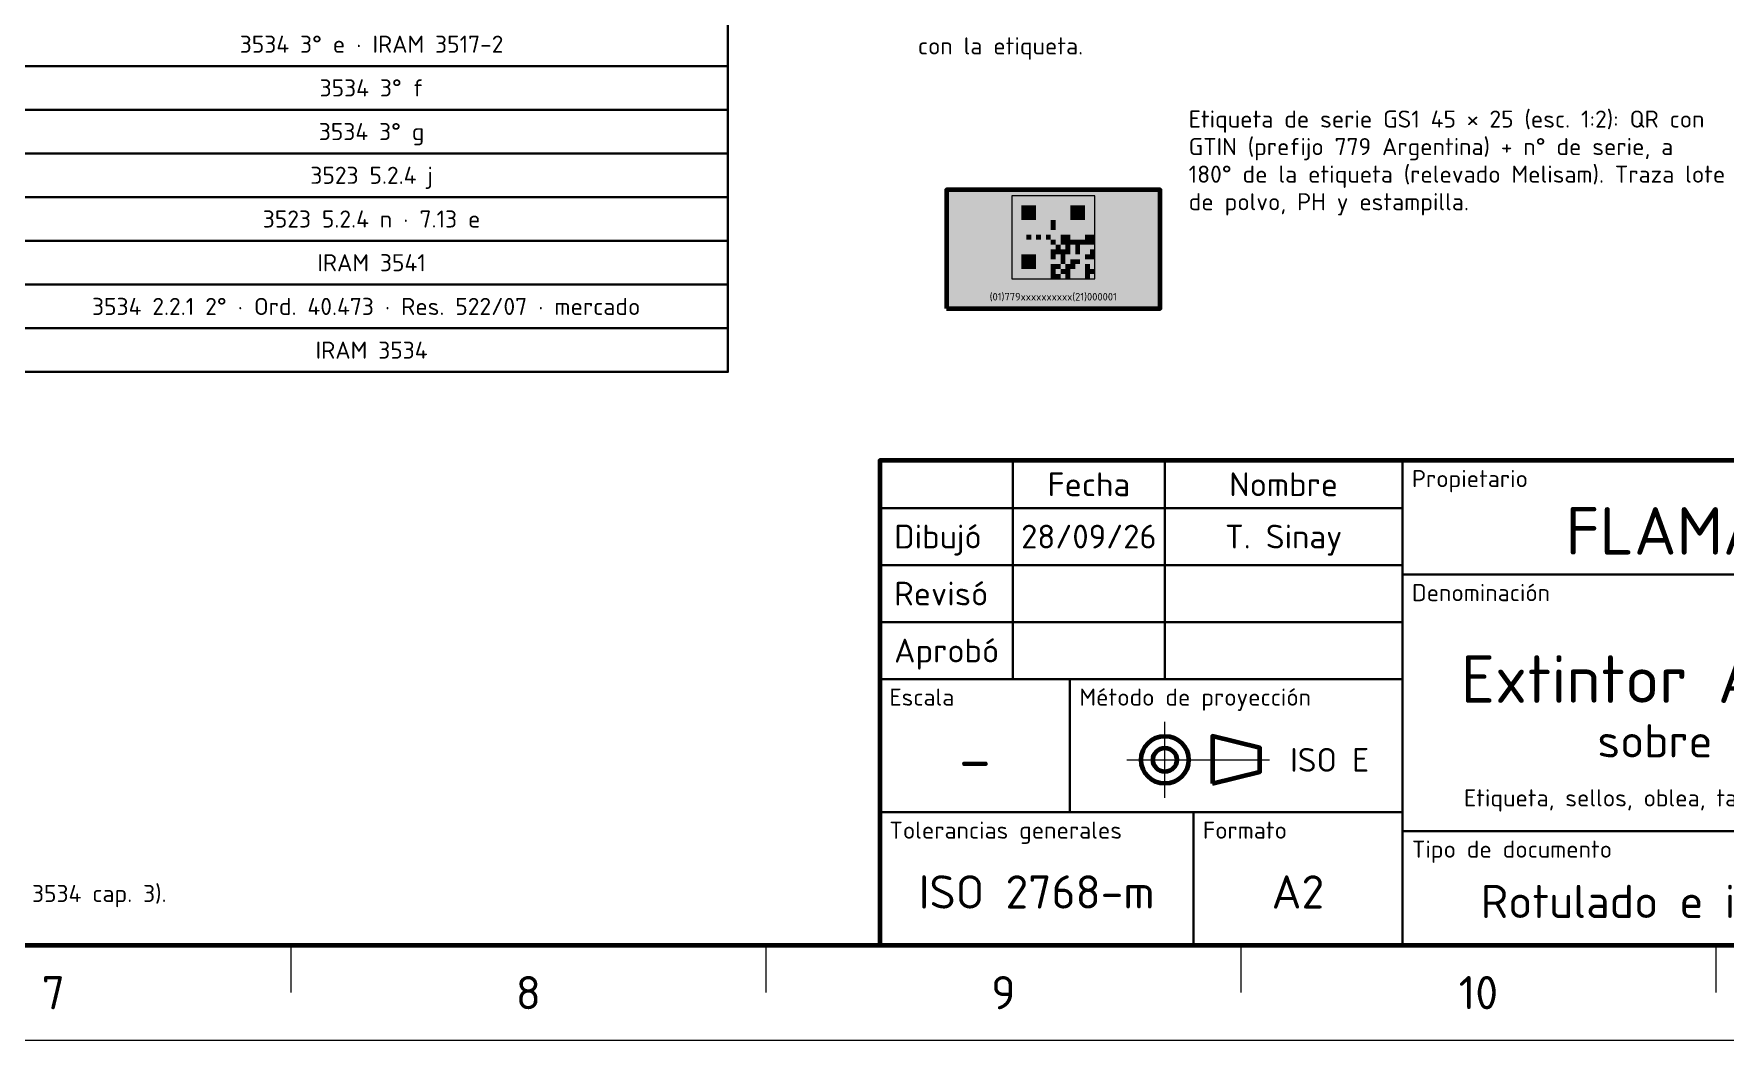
# Model space of a CAD drawing. Header units: millimetres. Extents: x 0 to 2382, y 0 to 420.
# Drawn here: x 2107.9 to 2286, y 0 to 105.9 of the extents above; entities that cross this region are included whole.
import ezdxf
from ezdxf.enums import TextEntityAlignment as Align

# ---------------------------------------------------------------- set-up
doc = ezdxf.new("R2010")
doc.units = ezdxf.units.MM
doc.linetypes.add('IRAM-F-TRAZO-PUNTO', pattern=[20, 15, -2, 1, -2])
for name, color, linetype, lineweight in [('01-VISIBLE', 7, 'CONTINUOUS', 70), ('03-EJE', 1, 'IRAM-F-TRAZO-PUNTO', 18), ('06-TEXTO', 7, 'CONTINUOUS', 25), ('07-RECUADRO', 7, 'CONTINUOUS', 70), ('08-FINA', 5, 'CONTINUOUS', 18), ('10-ROTULO', 7, 'CONTINUOUS', 35), ('11-TEXTO-ROTULO', 7, 'CONTINUOUS', 25), ('13-GRAFICA', 30, 'CONTINUOUS', 18)]:
    doc.layers.add(name, color=color, linetype=linetype, lineweight=lineweight)
doc.styles.add('ISO3098', font='isocpeur.ttf')

msp = doc.modelspace()

# ---------------------------------------------------------------- hatches: boundary and pattern name
at = {"layer": '13-GRAFICA', "true_color": 0xffffff}
h = msp.add_hatch(color=7, dxfattribs=at)
h.dxf.hatch_style = 1
h.paths.add_polyline_path([(2226.5, 77), (2226.5, 89.5), (2204, 89.5), (2204, 77)])
h = msp.add_hatch(color=7, dxfattribs=at)
h.dxf.hatch_style = 1
h.paths.add_polyline_path([(2219.625, 80.125), (2219.625, 88.875), (2210.875, 88.875), (2210.875, 80.125)])
at = {"layer": '13-GRAFICA', "true_color": 0x191919}
h = msp.add_hatch(color=7, dxfattribs=at)
h.dxf.hatch_style = 1
h.paths.add_polyline_path([(2210.875, 88.875), (2211.39, 88.875), (2211.39, 88.36), (2211.39, 85.787), (2211.39, 85.272), (2210.875, 85.272)])
h = msp.add_hatch(color=7, dxfattribs=at)
h.dxf.hatch_style = 1
h.paths.add_polyline_path([(2213.963, 88.875), (2213.963, 88.36), (2211.39, 88.36), (2211.39, 88.875)])
h = msp.add_hatch(color=7, dxfattribs=at)
h.dxf.hatch_style = 1
h.paths.add_polyline_path([(2213.449, 86.301), (2211.904, 86.301), (2211.904, 87.846), (2213.449, 87.846)])
h = msp.add_hatch(color=7, dxfattribs=at)
h.dxf.hatch_style = 1
h.paths.add_polyline_path([(2214.478, 88.875), (2214.478, 85.272), (2213.963, 85.272), (2213.963, 85.787), (2213.963, 88.36), (2213.963, 88.875)])
h = msp.add_hatch(color=7, dxfattribs=at)
h.dxf.hatch_style = 1
h.paths.add_polyline_path([(2216.022, 88.875), (2216.537, 88.875), (2216.537, 88.36), (2216.537, 85.787), (2216.537, 85.272), (2216.022, 85.272)])
h = msp.add_hatch(color=7, dxfattribs=at)
h.dxf.hatch_style = 1
h.paths.add_polyline_path([(2219.11, 88.875), (2219.11, 88.36), (2216.537, 88.36), (2216.537, 88.875)])
h = msp.add_hatch(color=7, dxfattribs=at)
h.dxf.hatch_style = 1
h.paths.add_polyline_path([(2218.596, 86.301), (2217.051, 86.301), (2217.051, 87.846), (2218.596, 87.846)])
h = msp.add_hatch(color=7, dxfattribs=at)
h.dxf.hatch_style = 1
h.paths.add_polyline_path([(2219.625, 88.875), (2219.625, 85.272), (2219.11, 85.272), (2219.11, 85.787), (2219.11, 88.36), (2219.11, 88.875)])
h = msp.add_hatch(color=7, dxfattribs=at)
h.dxf.hatch_style = 1
h.paths.add_polyline_path([(2211.39, 85.272), (2211.39, 85.787), (2213.963, 85.787), (2213.963, 85.272)])
h = msp.add_hatch(color=7, dxfattribs=at)
h.dxf.hatch_style = 1
h.paths.add_polyline_path([(2215.507, 85.787), (2215.507, 86.301), (2214.993, 86.301), (2214.993, 85.787)])
h = msp.add_hatch(color=7, dxfattribs=at)
h.dxf.hatch_style = 1
h.paths.add_polyline_path([(2215.507, 85.272), (2215.507, 85.787), (2214.993, 85.787), (2214.993, 85.272)])
h = msp.add_hatch(color=7, dxfattribs=at)
h.dxf.hatch_style = 1
h.paths.add_polyline_path([(2216.537, 85.272), (2216.537, 85.787), (2219.11, 85.787), (2219.11, 85.272)])
h = msp.add_hatch(color=7, dxfattribs=at)
h.dxf.hatch_style = 1
h.paths.add_polyline_path([(2210.875, 83.728), (2211.39, 83.728), (2211.39, 83.213), (2211.39, 80.64), (2211.39, 80.125), (2210.875, 80.125)])
h = msp.add_hatch(color=7, dxfattribs=at)
h.dxf.hatch_style = 1
h.paths.add_polyline_path([(2213.963, 83.728), (2213.963, 83.213), (2211.39, 83.213), (2211.39, 83.728)])
h = msp.add_hatch(color=7, dxfattribs=at)
h.dxf.hatch_style = 1
h.paths.add_polyline_path([(2212.934, 84.243), (2212.934, 84.757), (2212.419, 84.757), (2212.419, 84.243)])
h = msp.add_hatch(color=7, dxfattribs=at)
h.dxf.hatch_style = 1
h.paths.add_polyline_path([(2213.963, 84.243), (2213.963, 84.757), (2213.449, 84.757), (2213.449, 84.243)])
h = msp.add_hatch(color=7, dxfattribs=at)
h.dxf.hatch_style = 1
h.paths.add_polyline_path([(2214.478, 83.728), (2214.478, 80.125), (2213.963, 80.125), (2213.963, 80.64), (2213.963, 83.213), (2213.963, 83.728)])
h = msp.add_hatch(color=7, dxfattribs=at)
h.dxf.hatch_style = 1
h.paths.add_polyline_path([(2214.993, 84.243), (2214.993, 84.757), (2214.478, 84.757), (2214.478, 84.243)])
h = msp.add_hatch(color=7, dxfattribs=at)
h.dxf.hatch_style = 1
h.paths.add_polyline_path([(2215.507, 83.728), (2215.507, 84.243), (2214.993, 84.243), (2214.993, 83.728)])
h = msp.add_hatch(color=7, dxfattribs=at)
h.dxf.hatch_style = 1
h.paths.add_polyline_path([(2216.022, 83.213), (2216.022, 83.728), (2215.507, 83.728), (2215.507, 83.213)])
h = msp.add_hatch(color=7, dxfattribs=at)
h.dxf.hatch_style = 1
h.paths.add_polyline_path([(2216.537, 84.243), (2216.537, 84.757), (2216.022, 84.757), (2216.022, 84.243)])
h = msp.add_hatch(color=7, dxfattribs=at)
h.dxf.hatch_style = 1
h.paths.add_polyline_path([(2216.537, 83.728), (2216.537, 84.243), (2216.022, 84.243), (2216.022, 83.728)])
h = msp.add_hatch(color=7, dxfattribs=at)
h.dxf.hatch_style = 1
h.paths.add_polyline_path([(2217.051, 84.243), (2217.051, 84.757), (2216.537, 84.757), (2216.537, 84.243)])
h = msp.add_hatch(color=7, dxfattribs=at)
h.dxf.hatch_style = 1
h.paths.add_polyline_path([(2217.051, 83.728), (2217.051, 84.243), (2216.537, 84.243), (2216.537, 83.728)])
h = msp.add_hatch(color=7, dxfattribs=at)
h.dxf.hatch_style = 1
h.paths.add_polyline_path([(2217.051, 83.213), (2217.051, 83.728), (2216.537, 83.728), (2216.537, 83.213)])
h = msp.add_hatch(color=7, dxfattribs=at)
h.dxf.hatch_style = 1
h.paths.add_polyline_path([(2217.566, 83.728), (2217.566, 84.243), (2217.051, 84.243), (2217.051, 83.728)])
h = msp.add_hatch(color=7, dxfattribs=at)
h.dxf.hatch_style = 1
h.paths.add_polyline_path([(2218.081, 83.728), (2218.081, 84.243), (2217.566, 84.243), (2217.566, 83.728)])
h = msp.add_hatch(color=7, dxfattribs=at)
h.dxf.hatch_style = 1
h.paths.add_polyline_path([(2218.081, 83.213), (2218.081, 83.728), (2217.566, 83.728), (2217.566, 83.213)])
h = msp.add_hatch(color=7, dxfattribs=at)
h.dxf.hatch_style = 1
h.paths.add_polyline_path([(2218.596, 83.728), (2218.596, 84.243), (2218.081, 84.243), (2218.081, 83.728)])
h = msp.add_hatch(color=7, dxfattribs=at)
h.dxf.hatch_style = 1
h.paths.add_polyline_path([(2219.11, 84.243), (2219.11, 84.757), (2218.596, 84.757), (2218.596, 84.243)])
h = msp.add_hatch(color=7, dxfattribs=at)
h.dxf.hatch_style = 1
h.paths.add_polyline_path([(2219.11, 83.728), (2219.11, 84.243), (2218.596, 84.243), (2218.596, 83.728)])
h = msp.add_hatch(color=7, dxfattribs=at)
h.dxf.hatch_style = 1
h.paths.add_polyline_path([(2219.625, 84.243), (2219.625, 84.757), (2219.11, 84.757), (2219.11, 84.243)])
h = msp.add_hatch(color=7, dxfattribs=at)
h.dxf.hatch_style = 1
h.paths.add_polyline_path([(2219.625, 83.728), (2219.625, 84.243), (2219.11, 84.243), (2219.11, 83.728)])
h = msp.add_hatch(color=7, dxfattribs=at)
h.dxf.hatch_style = 1
h.paths.add_polyline_path([(2213.449, 81.154), (2211.904, 81.154), (2211.904, 82.699), (2213.449, 82.699)])
h = msp.add_hatch(color=7, dxfattribs=at)
h.dxf.hatch_style = 1
h.paths.add_polyline_path([(2215.507, 82.699), (2215.507, 83.213), (2214.993, 83.213), (2214.993, 82.699)])
h = msp.add_hatch(color=7, dxfattribs=at)
h.dxf.hatch_style = 1
h.paths.add_polyline_path([(2215.507, 82.184), (2215.507, 82.699), (2214.993, 82.699), (2214.993, 82.184)])
h = msp.add_hatch(color=7, dxfattribs=at)
h.dxf.hatch_style = 1
h.paths.add_polyline_path([(2216.022, 82.699), (2216.022, 83.213), (2215.507, 83.213), (2215.507, 82.699)])
h = msp.add_hatch(color=7, dxfattribs=at)
h.dxf.hatch_style = 1
h.paths.add_polyline_path([(2216.537, 82.699), (2216.537, 83.213), (2216.022, 83.213), (2216.022, 82.699)])
h = msp.add_hatch(color=7, dxfattribs=at)
h.dxf.hatch_style = 1
h.paths.add_polyline_path([(2216.537, 82.184), (2216.537, 82.699), (2216.022, 82.699), (2216.022, 82.184)])
h = msp.add_hatch(color=7, dxfattribs=at)
h.dxf.hatch_style = 1
h.paths.add_polyline_path([(2216.537, 81.669), (2216.537, 82.184), (2216.022, 82.184), (2216.022, 81.669)])
h = msp.add_hatch(color=7, dxfattribs=at)
h.dxf.hatch_style = 1
h.paths.add_polyline_path([(2217.051, 82.699), (2217.051, 83.213), (2216.537, 83.213), (2216.537, 82.699)])
h = msp.add_hatch(color=7, dxfattribs=at)
h.dxf.hatch_style = 1
h.paths.add_polyline_path([(2217.566, 81.669), (2217.566, 82.184), (2217.051, 82.184), (2217.051, 81.669)])
h = msp.add_hatch(color=7, dxfattribs=at)
h.dxf.hatch_style = 1
h.paths.add_polyline_path([(2218.081, 82.699), (2218.081, 83.213), (2217.566, 83.213), (2217.566, 82.699)])
h = msp.add_hatch(color=7, dxfattribs=at)
h.dxf.hatch_style = 1
h.paths.add_polyline_path([(2218.081, 81.669), (2218.081, 82.184), (2217.566, 82.184), (2217.566, 81.669)])
h = msp.add_hatch(color=7, dxfattribs=at)
h.dxf.hatch_style = 1
h.paths.add_polyline_path([(2219.11, 82.184), (2219.11, 82.699), (2218.596, 82.699), (2218.596, 82.184)])
h = msp.add_hatch(color=7, dxfattribs=at)
h.dxf.hatch_style = 1
h.paths.add_polyline_path([(2219.625, 82.699), (2219.625, 83.213), (2219.11, 83.213), (2219.11, 82.699)])
h = msp.add_hatch(color=7, dxfattribs=at)
h.dxf.hatch_style = 1
h.paths.add_polyline_path([(2219.625, 82.184), (2219.625, 82.699), (2219.11, 82.699), (2219.11, 82.184)])
h = msp.add_hatch(color=7, dxfattribs=at)
h.dxf.hatch_style = 1
h.paths.add_polyline_path([(2211.39, 80.125), (2211.39, 80.64), (2213.963, 80.64), (2213.963, 80.125)])
h = msp.add_hatch(color=7, dxfattribs=at)
h.dxf.hatch_style = 1
h.paths.add_polyline_path([(2215.507, 81.154), (2215.507, 81.669), (2214.993, 81.669), (2214.993, 81.154)])
h = msp.add_hatch(color=7, dxfattribs=at)
h.dxf.hatch_style = 1
h.paths.add_polyline_path([(2215.507, 80.64), (2215.507, 81.154), (2214.993, 81.154), (2214.993, 80.64)])
h = msp.add_hatch(color=7, dxfattribs=at)
h.dxf.hatch_style = 1
h.paths.add_polyline_path([(2215.507, 80.125), (2215.507, 80.64), (2214.993, 80.64), (2214.993, 80.125)])
h = msp.add_hatch(color=7, dxfattribs=at)
h.dxf.hatch_style = 1
h.paths.add_polyline_path([(2216.022, 81.154), (2216.022, 81.669), (2215.507, 81.669), (2215.507, 81.154)])
h = msp.add_hatch(color=7, dxfattribs=at)
h.dxf.hatch_style = 1
h.paths.add_polyline_path([(2216.022, 80.125), (2216.022, 80.64), (2215.507, 80.64), (2215.507, 80.125)])
h = msp.add_hatch(color=7, dxfattribs=at)
h.dxf.hatch_style = 1
h.paths.add_polyline_path([(2216.537, 80.64), (2216.537, 81.154), (2216.022, 81.154), (2216.022, 80.64)])
h = msp.add_hatch(color=7, dxfattribs=at)
h.dxf.hatch_style = 1
h.paths.add_polyline_path([(2217.051, 81.154), (2217.051, 81.669), (2216.537, 81.669), (2216.537, 81.154)])
h = msp.add_hatch(color=7, dxfattribs=at)
h.dxf.hatch_style = 1
h.paths.add_polyline_path([(2217.051, 80.64), (2217.051, 81.154), (2216.537, 81.154), (2216.537, 80.64)])
h = msp.add_hatch(color=7, dxfattribs=at)
h.dxf.hatch_style = 1
h.paths.add_polyline_path([(2217.051, 80.125), (2217.051, 80.64), (2216.537, 80.64), (2216.537, 80.125)])
h = msp.add_hatch(color=7, dxfattribs=at)
h.dxf.hatch_style = 1
h.paths.add_polyline_path([(2217.566, 81.154), (2217.566, 81.669), (2217.051, 81.669), (2217.051, 81.154)])
h = msp.add_hatch(color=7, dxfattribs=at)
h.dxf.hatch_style = 1
h.paths.add_polyline_path([(2219.11, 81.154), (2219.11, 81.669), (2218.596, 81.669), (2218.596, 81.154)])
h = msp.add_hatch(color=7, dxfattribs=at)
h.dxf.hatch_style = 1
h.paths.add_polyline_path([(2219.11, 80.64), (2219.11, 81.154), (2218.596, 81.154), (2218.596, 80.64)])
h = msp.add_hatch(color=7, dxfattribs=at)
h.dxf.hatch_style = 1
h.paths.add_polyline_path([(2219.11, 80.125), (2219.11, 80.64), (2218.596, 80.64), (2218.596, 80.125)])
h = msp.add_hatch(color=7, dxfattribs=at)
h.dxf.hatch_style = 1
h.paths.add_polyline_path([(2219.625, 80.64), (2219.625, 81.154), (2219.11, 81.154), (2219.11, 80.64)])

# ---------------------------------------------------------------- linework, layer by layer
at = {"layer": '01-VISIBLE'}
for points in [[(2204, 77), (2226.5, 77), (2226.5, 89.5), (2204, 89.5)], [(2232, 27), (2237, 28.25), (2237, 30.75), (2232, 32)]]:
    msp.add_lwpolyline(points, close=True, dxfattribs=at)
for radius in [2.5, 1.25]:
    msp.add_circle((2227, 29.5), radius, dxfattribs=at)
at = {"layer": '03-EJE'}
for p, q in [((2227, 25.5), (2227, 33.5)), ((2223, 29.5), (2238.5, 29.5))]:
    msp.add_line(p, q, dxfattribs=at)
at = {"layer": '07-RECUADRO'}
for points in [[(1813, 10), (2372, 10), (2372, 410), (1813, 410)], [(2197, 10), (2372, 10), (2372, 61), (2197, 61)]]:
    msp.add_lwpolyline(points, close=True, dxfattribs=at)
at = {"layer": '08-FINA'}
for p, q in [((2135, 10), (2135, 5)), ((2185, 10), (2185, 5)), ((2235, 10), (2235, 5)), ((2285, 10), (2285, 5))]:
    msp.add_line(p, q, dxfattribs=at)
for points in [[(1788, 0), (2382, 0), (2382, 420), (1788, 420)], [(2210.875, 80.125), (2219.625, 80.125), (2219.625, 88.875), (2210.875, 88.875)]]:
    msp.add_lwpolyline(points, close=True, dxfattribs=at)
at = {"layer": '10-ROTULO'}
for points in [[(2106, 102.52), (2181, 102.52), (2181, 107.12), (2106, 107.12)], [(2106, 97.92), (2181, 97.92), (2181, 102.52), (2106, 102.52)], [(2106, 93.32), (2181, 93.32), (2181, 97.92), (2106, 97.92)], [(2106, 88.72), (2181, 88.72), (2181, 93.32), (2106, 93.32)], [(2106, 84.12), (2181, 84.12), (2181, 88.72), (2106, 88.72)], [(2106, 79.52), (2181, 79.52), (2181, 84.12), (2106, 84.12)], [(2106, 74.92), (2181, 74.92), (2181, 79.52), (2106, 79.52)], [(2106, 70.32), (2181, 70.32), (2181, 74.92), (2106, 74.92)], [(2197, 56), (2211, 56), (2211, 61), (2197, 61)], [(2211, 56), (2227, 56), (2227, 61), (2211, 61)], [(2227, 56), (2252, 56), (2252, 61), (2227, 61)], [(2252, 49), (2322, 49), (2322, 61), (2252, 61)], [(2197, 50), (2211, 50), (2211, 56), (2197, 56)], [(2211, 50), (2227, 50), (2227, 56), (2211, 56)], [(2227, 50), (2252, 50), (2252, 56), (2227, 56)], [(2197, 44), (2211, 44), (2211, 50), (2197, 50)], [(2211, 44), (2227, 44), (2227, 50), (2211, 50)], [(2227, 44), (2252, 44), (2252, 50), (2227, 50)], [(2252, 22), (2322, 22), (2322, 49), (2252, 49)], [(2197, 38), (2211, 38), (2211, 44), (2197, 44)], [(2211, 38), (2227, 38), (2227, 44), (2211, 44)], [(2227, 38), (2252, 38), (2252, 44), (2227, 44)], [(2197, 24), (2217, 24), (2217, 38), (2197, 38)], [(2217, 24), (2252, 24), (2252, 38), (2217, 38)], [(2197, 10), (2230, 10), (2230, 24), (2197, 24)], [(2230, 10), (2252, 10), (2252, 24), (2230, 24)], [(2252, 10), (2322, 10), (2322, 22), (2252, 22)]]:
    msp.add_lwpolyline(points, close=True, dxfattribs=at)

# ---------------------------------------------------------------- texts
at = {"layer": '06-TEXTO', "style": 'ISO3098'}
for s, height, p in [('3534 3° e · IRAM 3517-2', 1.8, (2143.5, 104.82)), ('3534 3° f', 1.8, (2143.5, 100.22)), ('3534 3° g', 1.8, (2143.5, 95.62)), ('3523 5.2.4 j', 1.8, (2143.5, 91.02)), ('3523 5.2.4 n · 7.13 e', 1.8, (2143.5, 86.42)), ('IRAM 3541', 1.8, (2143.5, 81.82)), ('3534 2.2.1 2° · Ord. 40.473 · Res. 522/07 · mercado ', 1.8, (2143.5, 77.22)), ('IRAM 3534', 1.8, (2143.5, 72.62)), ('7', 3.5, (2110, 5)), ('8', 3.5, (2160, 5)), ('9', 3.5, (2210, 5)), ('10', 3.5, (2260, 5))]:
    msp.add_text(s, height=height, dxfattribs=at).set_placement(p, align=Align.MIDDLE_CENTER)
for s, p in [('con la etiqueta.', (2201, 103.2)), ('Etiqueta de serie GS1 45 × 25 (esc. 1:2): QR con', (2229.5, 95.5)), ('GTIN (prefijo 779 Argentina) + n° de serie, a', (2229.5, 92.6)), ('180° de la etiqueta (relevado Melisam). Traza lote', (2229.5, 89.7)), ('de polvo, PH y estampilla.', (2229.5, 86.8)), ('Letra de instrucciones 6,5 mm (IRAM 3534 2.2.4.3: masa total ≥ 9 kg: 6,5-10 mm); mayúsculas IRAM 4503, color en contraste. Ubic.: C panel central ≤ 108°, I/D alas, P pie. Vinilo laminado ensayado a adherencia ≥ 0,35 N/mm y abrasión 100 pasadas (IRAM 3534 cap. 3).', (1819, 14))]:
    msp.add_text(s, height=1.8, dxfattribs=at).set_placement(p, align=Align.BOTTOM_LEFT)
at = {"layer": '11-TEXTO-ROTULO', "style": 'ISO3098'}
for s, height, p in [('Fecha', 2.5, (2219, 58.5)), ('Nombre', 2.5, (2239.5, 58.5)), ('FLAMA S.A.', 5, (2287, 53.6)), ('28/09/26', 2.5, (2219, 53)), ('T. Sinay', 2.5, (2239.5, 53)), ('Extintor AFFF 50 l', 5, (2287, 38)), ('sobre ruedas', 3.5, (2287, 31.5)), ('-', 5, (2207, 29.6)), ('Etiqueta, sellos, oblea, tarjeta, precinto y marcado', 1.8, (2287, 25.5)), ('ISO 2768-m', 3.5, (2213.5, 15.6)), ('A2', 3.5, (2241, 15.6)), ('Rotulado e identificación', 3.5, (2287, 14.6))]:
    msp.add_text(s, height=height, dxfattribs=at).set_placement(p, align=Align.MIDDLE_CENTER)
for s, p in [('Propietario', (2253, 60)), ('Denominación', (2253, 48)), ('Escala', (2198, 37)), ('Método de proyección', (2218, 37)), ('Tolerancias generales', (2198, 23)), ('Formato', (2231, 23)), ('Tipo de documento', (2253, 21))]:
    msp.add_text(s, height=1.8, dxfattribs=at).set_placement(p, align=Align.TOP_LEFT)
for s, p in [('Dibujó', (2198.5, 53)), ('Revisó', (2198.5, 47)), ('Aprobó', (2198.5, 41))]:
    msp.add_text(s, height=2.5, dxfattribs=at).set_placement(p, align=Align.MIDDLE_LEFT)
msp.add_text('ISO E', height=2.5, dxfattribs=at).set_placement((2248.5, 29.5), align=Align.MIDDLE_RIGHT)
at = {"layer": '13-GRAFICA', "style": 'ISO3098'}
msp.add_text('(01)779xxxxxxxxxx(21)000001', height=0.8, dxfattribs=at).set_placement((2215.25, 77.6), align=Align.BOTTOM_CENTER)

doc.saveas('drawing.dxf')
